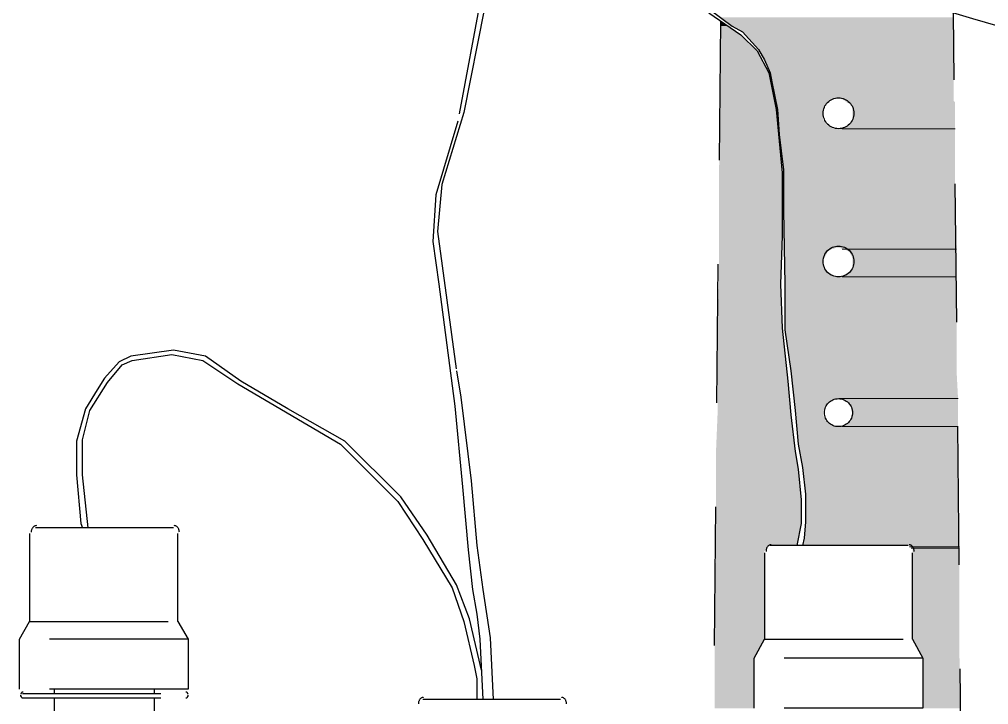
# Model space of a CAD drawing. Header units: metres. Extents: x 3162.2 to 3239.3, y 1435.1 to 1475.8.
# Drawn here: x 3177.587 to 3178.985, y 1467.491 to 1468.48 of the extents above; entities that cross this region are included whole.
import ezdxf

# ---------------------------------------------------------------- set-up
doc = ezdxf.new("R2010")
doc.units = ezdxf.units.M
doc.linetypes.add('CONTORNO_QUADRO_T', pattern=[0.35, 0.2, -0.15])
doc.layers.add('PDF29_Geometry', color=7, linetype='Continuous')
doc.layers.add('PDF29_Solid Fills', color=7, linetype='Continuous', true_color=0x939598)

msp = doc.modelspace()

# ---------------------------------------------------------------- linework, layer by layer
at = {"layer": 'PDF29_Geometry', "linetype": 'CONTORNO_QUADRO_T', "lineweight": 25}
for points in [[(3178.1898, 1469.4162), (3178.2681, 1469.2659), (3178.3168, 1469.0775), (3178.321, 1468.9251), (3178.3125, 1468.8235), (3178.2575, 1468.4933), (3178.2279, 1468.3452), (3178.1961, 1468.2414), (3178.1898, 1468.1737), (3178.2173, 1467.9726), (3178.2236, 1467.9345), (3178.2385, 1467.8139), (3178.2469, 1467.7207), (3178.2554, 1467.6572), (3178.266, 1467.5874), (3178.2702, 1467.4985)], [(3178.1728, 1469.4098), (3178.2279, 1469.3188), (3178.2617, 1469.2532), (3178.3062, 1469.0648), (3178.3168, 1468.9145), (3178.3041, 1468.8045), (3178.2829, 1468.6838), (3178.2575, 1468.5399), (3178.2194, 1468.3325), (3178.1877, 1468.2266), (3178.1834, 1468.1589), (3178.1919, 1468.0975), (3178.2152, 1467.9218), (3178.2258, 1467.8054), (3178.2342, 1467.7144), (3178.2406, 1467.6572), (3178.2469, 1467.6213), (3178.2512, 1467.5853), (3178.2554, 1467.4985)], [(3179.0618, 1468.451), (3178.9624, 1468.4806), (3178.8713, 1468.5081), (3178.8502, 1468.5145), (3178.8332, 1468.5293), (3178.7719, 1468.5738), (3178.7147, 1468.6436), (3178.6216, 1468.7516), (3178.6046, 1468.777), (3178.5792, 1468.8383), (3178.5327, 1468.9251), (3178.484, 1469.0055), (3178.4036, 1469.1198), (3178.2321, 1469.3357)], [(3178.5814, 1468.4891), (3178.6279, 1468.4573), (3178.6512, 1468.4341), (3178.6681, 1468.4023), (3178.6787, 1468.3494), (3178.6872, 1468.2584), (3178.6872, 1468.1674), (3178.6851, 1468.0975), (3178.6872, 1468.034), (3178.6957, 1467.9578), (3178.6999, 1467.9091), (3178.7062, 1467.8562), (3178.7105, 1467.8308), (3178.7147, 1467.7864), (3178.7147, 1467.7525), (3178.7084, 1467.7207)], [(3178.5835, 1468.4933), (3178.6152, 1468.47), (3178.63, 1468.4616), (3178.6533, 1468.4362), (3178.6618, 1468.4214), (3178.6703, 1468.4023), (3178.6724, 1468.3896), (3178.6808, 1468.3494), (3178.683, 1468.3134), (3178.6893, 1468.2626), (3178.6893, 1468.2033), (3178.6914, 1468.0975), (3178.6914, 1468.0319), (3178.6999, 1467.9726), (3178.7062, 1467.9155), (3178.7105, 1467.8668), (3178.7168, 1467.8329), (3178.7211, 1467.7948), (3178.7211, 1467.7546), (3178.7189, 1467.7313), (3178.7168, 1467.7207)], [(3178.9497, 1466.9926), (3178.9348, 1468.4891)], [(3178.5983, 1468.4764), (3178.5835, 1467.0413)], [(3178.2533, 1467.5408), (3178.2363, 1467.6149), (3178.2173, 1467.6636), (3178.175, 1467.7356), (3178.1369, 1467.7906), (3178.0564, 1467.871), (3177.9739, 1467.9176), (3177.9061, 1467.9578), (3177.8553, 1467.9938), (3177.8088, 1468.0023), (3177.7474, 1467.9938), (3177.7305, 1467.9853), (3177.7093, 1467.962), (3177.6987, 1467.9451), (3177.6818, 1467.9176), (3177.6691, 1467.871), (3177.6691, 1467.8223), (3177.6754, 1467.7525), (3177.6775, 1467.7461)], [(3177.686, 1467.7461), (3177.6775, 1467.8223), (3177.6775, 1467.8731), (3177.6881, 1467.9155), (3177.7135, 1467.9557), (3177.7347, 1467.9811), (3177.7495, 1467.9874), (3177.8067, 1467.9959), (3177.8511, 1467.9874), (3177.9019, 1467.9536), (3178.0501, 1467.8668), (3178.1326, 1467.7842), (3178.1686, 1467.7292), (3178.2109, 1467.6594), (3178.2279, 1467.6107), (3178.2427, 1467.5472), (3178.2469, 1467.5281), (3178.2469, 1467.4985)], [(3177.6013, 1467.7377), (3177.6013, 1467.6107), (3177.8151, 1467.6107), (3177.8151, 1467.7377)], [(3177.8088, 1467.7461), (3177.6098, 1467.7461)], [(3178.8692, 1467.7207), (3178.6703, 1467.7207)], [(3178.6618, 1467.7102), (3178.6618, 1467.5853), (3178.8756, 1467.5853), (3178.8756, 1467.7102)], [(3177.8151, 1467.6107), (3177.8299, 1467.5853), (3177.8299, 1467.5133), (3177.5865, 1467.5133), (3177.5865, 1467.5853), (3177.6013, 1467.6107)], [(3177.8299, 1467.5853), (3177.5865, 1467.5853)], [(3178.8756, 1467.5853), (3178.8904, 1467.5578), (3178.8904, 1467.4858), (3178.647, 1467.4858), (3178.647, 1467.5578), (3178.6618, 1467.5853)], [(3178.8904, 1467.5578), (3178.647, 1467.5578)], [(3177.6373, 1467.507), (3177.6373, 1467.5133)], [(3177.7813, 1467.507), (3177.7813, 1467.5133)], [(3177.5886, 1467.5027), (3177.5886, 1467.5048)], [(3177.5908, 1467.507), (3177.8257, 1467.507)], [(3177.5908, 1467.5006), (3177.8257, 1467.5006)], [(3177.6373, 1467.4413), (3177.6373, 1467.5006)], [(3177.7813, 1467.4413), (3177.7813, 1467.5006)], [(3177.8299, 1467.5027), (3177.8299, 1467.5048)], [(3178.3676, 1467.4985), (3178.1686, 1467.4985)]]:
    msp.add_lwpolyline(points, dxfattribs=at)
at = {"layer": 'PDF29_Geometry', "color": 252, "linetype": 'CONTORNO_QUADRO_T', "lineweight": 0, "true_color": 0x939598}
for points in [[(3178.937, 1468.3219), (3178.774, 1468.3219), (3178.937, 1468.3219)], [(3178.9391, 1468.1483), (3178.774, 1468.1483), (3178.9391, 1468.1483)], [(3178.9391, 1468.1081), (3178.774, 1468.1081), (3178.9391, 1468.1081)], [(3178.9412, 1467.9324), (3178.7697, 1467.9324), (3178.9412, 1467.9324)], [(3178.9412, 1467.8922), (3178.774, 1467.8922), (3178.9412, 1467.8922)], [(3178.9433, 1467.7186), (3178.8713, 1467.7186), (3178.9433, 1467.7186)], [(3178.9433, 1467.7165), (3178.8735, 1467.7165), (3178.9433, 1467.7165)]]:
    msp.add_lwpolyline(points, dxfattribs=at)
at = {"layer": 'PDF29_Geometry', "linetype": 'CONTORNO_QUADRO_T', "lineweight": 25}
for centre, radius in [((3178.7687, 1468.3441), 0.0222), ((3178.7687, 1468.1303), 0.0222), ((3178.7686, 1467.9122), 0.0202)]:
    msp.add_circle(centre, radius, dxfattribs=at)
for points in [[(3177.611, 1467.7492), (3177.6069, 1467.7492), (3177.6036, 1467.7449), (3177.6036, 1467.7396)], [(3177.8174, 1467.7396), (3177.8174, 1467.7449), (3177.8141, 1467.7492), (3177.81, 1467.7492)], [(3178.6715, 1467.7216), (3178.6674, 1467.7216), (3178.6641, 1467.7174), (3178.6641, 1467.7121)], [(3178.8779, 1467.7121), (3178.8779, 1467.7174), (3178.8746, 1467.7216), (3178.8705, 1467.7216)], [(3177.5918, 1467.5091), (3177.5901, 1467.5091), (3177.5886, 1467.5076), (3177.5886, 1467.5059)], [(3177.5886, 1467.5038), (3177.5886, 1467.5021), (3177.5901, 1467.5006), (3177.5918, 1467.5006)], [(3177.8299, 1467.5059), (3177.8299, 1467.5076), (3177.8285, 1467.5091), (3177.8268, 1467.5091)], [(3177.8268, 1467.5006), (3177.8285, 1467.5006), (3177.8299, 1467.5021), (3177.8299, 1467.5038)], [(3178.1698, 1467.5015), (3178.1657, 1467.5015), (3178.1624, 1467.4972), (3178.1624, 1467.492)], [(3178.3762, 1467.492), (3178.3762, 1467.4972), (3178.3729, 1467.5015), (3178.3688, 1467.5015)]]:
    msp.add_open_spline(points, degree=3, dxfattribs=at)
at = {"layer": 'PDF29_Solid Fills', "linetype": 'CONTORNO_QUADRO_T', "transparency": 33554559}
for points in [[(3178.9348, 1468.4827), (3178.5983, 1468.4827), (3178.9348, 1468.47)], [(3178.5983, 1468.4827), (3178.9348, 1468.47), (3178.6152, 1468.47)], [(3178.5983, 1468.4764), (3178.6089, 1468.47), (3178.5983, 1468.47)], [(3178.6089, 1468.47), (3178.5983, 1468.47), (3178.6279, 1468.4573)], [(3178.5983, 1468.47), (3178.6279, 1468.4573), (3178.5983, 1468.4573)], [(3178.9348, 1468.47), (3178.6152, 1468.47), (3178.9348, 1468.4616)], [(3178.6152, 1468.47), (3178.9348, 1468.4616), (3178.63, 1468.4616)], [(3178.9348, 1468.4616), (3178.63, 1468.4616), (3178.9348, 1468.4362)], [(3178.63, 1468.4616), (3178.9348, 1468.4362), (3178.6533, 1468.4362)], [(3178.6279, 1468.4573), (3178.5983, 1468.4573), (3178.6512, 1468.4341)], [(3178.5983, 1468.4573), (3178.6512, 1468.4341), (3178.5983, 1468.4341)], [(3178.6512, 1468.4341), (3178.5983, 1468.4341), (3178.6681, 1468.4023)], [(3178.5983, 1468.4341), (3178.6681, 1468.4023), (3178.5983, 1468.4023)], [(3178.9348, 1468.4362), (3178.6533, 1468.4362), (3178.9348, 1468.4214)], [(3178.6533, 1468.4362), (3178.9348, 1468.4214), (3178.6618, 1468.4214)], [(3178.9348, 1468.4214), (3178.6618, 1468.4214), (3178.9348, 1468.4023)], [(3178.6618, 1468.4214), (3178.9348, 1468.4023), (3178.6703, 1468.4023)], [(3178.6681, 1468.4023), (3178.5983, 1468.4023), (3178.6787, 1468.3494)], [(3178.5983, 1468.4023), (3178.6787, 1468.3494), (3178.5983, 1468.3494)], [(3178.9348, 1468.4023), (3178.6703, 1468.4023), (3178.9348, 1468.3896)], [(3178.6703, 1468.4023), (3178.9348, 1468.3896), (3178.6724, 1468.3896)], [(3178.9348, 1468.3896), (3178.6724, 1468.3896), (3178.9348, 1468.3663)], [(3178.6724, 1468.3896), (3178.9348, 1468.3663), (3178.6766, 1468.3663)], [(3178.7655, 1468.3663), (3178.6766, 1468.3663), (3178.7613, 1468.3642)], [(3178.6766, 1468.3663), (3178.7613, 1468.3642), (3178.6766, 1468.3642)], [(3178.7613, 1468.3642), (3178.6766, 1468.3642), (3178.757, 1468.3621)], [(3178.6766, 1468.3642), (3178.757, 1468.3621), (3178.6766, 1468.3621)], [(3178.9348, 1468.3663), (3178.7697, 1468.3663), (3178.9348, 1468.3642)], [(3178.7697, 1468.3663), (3178.9348, 1468.3642), (3178.774, 1468.3642)], [(3178.9348, 1468.3642), (3178.774, 1468.3642), (3178.9348, 1468.3621)], [(3178.774, 1468.3642), (3178.9348, 1468.3621), (3178.7782, 1468.3621)], [(3178.5983, 1468.3494), (3178.6872, 1468.2584), (3178.5962, 1468.2584)], [(3178.6787, 1468.3494), (3178.5983, 1468.3494), (3178.6872, 1468.2584)], [(3178.757, 1468.3621), (3178.6766, 1468.3621), (3178.7549, 1468.36)], [(3178.6766, 1468.3621), (3178.7549, 1468.36), (3178.6787, 1468.36)], [(3178.7549, 1468.36), (3178.6787, 1468.36), (3178.7507, 1468.3579)], [(3178.6787, 1468.36), (3178.7507, 1468.3579), (3178.6787, 1468.3579)], [(3178.7507, 1468.3579), (3178.6787, 1468.3579), (3178.7486, 1468.3557)], [(3178.6787, 1468.3579), (3178.7486, 1468.3557), (3178.6787, 1468.3557)], [(3178.7486, 1468.3557), (3178.6787, 1468.3557), (3178.7465, 1468.3515)], [(3178.6787, 1468.3557), (3178.7465, 1468.3515), (3178.6787, 1468.3515)], [(3178.7465, 1468.3515), (3178.6787, 1468.3515), (3178.7465, 1468.3494)], [(3178.6787, 1468.3515), (3178.7465, 1468.3494), (3178.6808, 1468.3494)], [(3178.7465, 1468.3494), (3178.6808, 1468.3494), (3178.7465, 1468.3473)], [(3178.6808, 1468.3494), (3178.7465, 1468.3473), (3178.6808, 1468.3473)], [(3178.9348, 1468.3621), (3178.7782, 1468.3621), (3178.937, 1468.36)], [(3178.7782, 1468.3621), (3178.937, 1468.36), (3178.7803, 1468.36)], [(3178.937, 1468.36), (3178.7803, 1468.36), (3178.937, 1468.3579)], [(3178.7803, 1468.36), (3178.937, 1468.3579), (3178.7846, 1468.3579)], [(3178.937, 1468.3579), (3178.7846, 1468.3579), (3178.937, 1468.3557)], [(3178.7846, 1468.3579), (3178.937, 1468.3557), (3178.7867, 1468.3557)], [(3178.937, 1468.3557), (3178.7867, 1468.3557), (3178.937, 1468.3515)], [(3178.7867, 1468.3557), (3178.937, 1468.3515), (3178.7888, 1468.3515)], [(3178.937, 1468.3515), (3178.7888, 1468.3515), (3178.937, 1468.3473)], [(3178.7888, 1468.3515), (3178.937, 1468.3473), (3178.7888, 1468.3473)], [(3178.7465, 1468.3473), (3178.6808, 1468.3473), (3178.7465, 1468.343)], [(3178.6808, 1468.3473), (3178.7465, 1468.343), (3178.6808, 1468.343)], [(3178.7465, 1468.343), (3178.6808, 1468.343), (3178.7465, 1468.3388)], [(3178.6808, 1468.343), (3178.7465, 1468.3388), (3178.6808, 1468.3388)], [(3178.7465, 1468.3388), (3178.6808, 1468.3388), (3178.7465, 1468.3346)], [(3178.6808, 1468.3388), (3178.7465, 1468.3346), (3178.6808, 1468.3346)], [(3178.937, 1468.3473), (3178.7888, 1468.3473), (3178.937, 1468.343)], [(3178.7888, 1468.3473), (3178.937, 1468.343), (3178.7888, 1468.343)], [(3178.937, 1468.343), (3178.7888, 1468.343), (3178.937, 1468.3388)], [(3178.7888, 1468.343), (3178.937, 1468.3388), (3178.7888, 1468.3388)], [(3178.937, 1468.3388), (3178.7888, 1468.3388), (3178.937, 1468.3346)], [(3178.7888, 1468.3388), (3178.937, 1468.3346), (3178.7888, 1468.3346)], [(3178.7465, 1468.3346), (3178.6808, 1468.3346), (3178.7486, 1468.3325)], [(3178.6808, 1468.3346), (3178.7486, 1468.3325), (3178.6808, 1468.3325)], [(3178.7486, 1468.3325), (3178.6808, 1468.3325), (3178.7507, 1468.3282)], [(3178.6808, 1468.3325), (3178.7507, 1468.3282), (3178.683, 1468.3282)], [(3178.7507, 1468.3282), (3178.683, 1468.3282), (3178.7549, 1468.3261)], [(3178.683, 1468.3282), (3178.7549, 1468.3261), (3178.683, 1468.3261)], [(3178.7549, 1468.3261), (3178.683, 1468.3261), (3178.757, 1468.324)], [(3178.683, 1468.3261), (3178.757, 1468.324), (3178.683, 1468.324)], [(3178.757, 1468.324), (3178.683, 1468.324), (3178.7613, 1468.3219)], [(3178.683, 1468.324), (3178.7613, 1468.3219), (3178.683, 1468.3219)], [(3178.7655, 1468.3219), (3178.7655, 1468.3219), (3178.683, 1468.3219)], [(3178.7655, 1468.3219), (3178.683, 1468.3219), (3178.7613, 1468.3219)], [(3178.937, 1468.3219), (3178.683, 1468.3219), (3178.937, 1468.3134)], [(3178.683, 1468.3219), (3178.937, 1468.3134), (3178.683, 1468.3134)], [(3178.774, 1468.3219), (3178.937, 1468.3219), (3178.7697, 1468.3219)], [(3178.7782, 1468.324), (3178.937, 1468.3219), (3178.774, 1468.3219)], [(3178.7803, 1468.3261), (3178.937, 1468.324), (3178.7782, 1468.324)], [(3178.937, 1468.324), (3178.7782, 1468.324), (3178.937, 1468.3219)], [(3178.7846, 1468.3282), (3178.937, 1468.3261), (3178.7803, 1468.3261)], [(3178.937, 1468.3261), (3178.7803, 1468.3261), (3178.937, 1468.324)], [(3178.7867, 1468.3325), (3178.937, 1468.3282), (3178.7846, 1468.3282)], [(3178.937, 1468.3282), (3178.7846, 1468.3282), (3178.937, 1468.3261)], [(3178.7888, 1468.3346), (3178.937, 1468.3325), (3178.7867, 1468.3325)], [(3178.937, 1468.3325), (3178.7867, 1468.3325), (3178.937, 1468.3282)], [(3178.937, 1468.3346), (3178.7888, 1468.3346), (3178.937, 1468.3325)], [(3178.937, 1468.3134), (3178.683, 1468.3134), (3178.937, 1468.2626)], [(3178.683, 1468.3134), (3178.937, 1468.2626), (3178.6893, 1468.2626)], [(3178.6872, 1468.2584), (3178.5962, 1468.2584), (3178.6872, 1468.1674)], [(3178.5962, 1468.2584), (3178.6872, 1468.1674), (3178.5962, 1468.1674)], [(3178.937, 1468.2626), (3178.6893, 1468.2626), (3178.937, 1468.2033)], [(3178.6893, 1468.2626), (3178.937, 1468.2033), (3178.6893, 1468.2033)], [(3178.937, 1468.2033), (3178.6893, 1468.2033), (3178.9391, 1468.1504)], [(3178.6893, 1468.2033), (3178.9391, 1468.1504), (3178.6914, 1468.1504)], [(3178.6872, 1468.1674), (3178.5962, 1468.1674), (3178.6851, 1468.0975)], [(3178.5962, 1468.1674), (3178.6851, 1468.0975), (3178.5962, 1468.0975)], [(3178.7655, 1468.1504), (3178.6914, 1468.1504), (3178.7613, 1468.1483)], [(3178.6914, 1468.1504), (3178.7613, 1468.1483), (3178.6914, 1468.1483)], [(3178.7592, 1468.1483), (3178.7592, 1468.1483), (3178.6914, 1468.1483)], [(3178.7592, 1468.1483), (3178.6914, 1468.1483), (3178.7613, 1468.1483)], [(3178.7592, 1468.1483), (3178.6914, 1468.1483), (3178.7549, 1468.1462)], [(3178.6914, 1468.1483), (3178.7549, 1468.1462), (3178.6914, 1468.1462)], [(3178.7549, 1468.1462), (3178.6914, 1468.1462), (3178.7528, 1468.1441)], [(3178.6914, 1468.1462), (3178.7528, 1468.1441), (3178.6914, 1468.1441)], [(3178.7528, 1468.1441), (3178.6914, 1468.1441), (3178.7507, 1468.1398)], [(3178.6914, 1468.1441), (3178.7507, 1468.1398), (3178.6914, 1468.1398)], [(3178.7507, 1468.1398), (3178.6914, 1468.1398), (3178.7486, 1468.1356)], [(3178.6914, 1468.1398), (3178.7486, 1468.1356), (3178.6914, 1468.1356)], [(3178.9391, 1468.1504), (3178.7697, 1468.1504), (3178.9391, 1468.1483)], [(3178.7697, 1468.1504), (3178.9391, 1468.1483), (3178.774, 1468.1483)], [(3178.774, 1468.1483), (3178.9391, 1468.1483), (3178.7782, 1468.1483)], [(3178.9391, 1468.1483), (3178.7782, 1468.1483), (3178.9391, 1468.1462)], [(3178.7782, 1468.1483), (3178.9391, 1468.1462), (3178.7803, 1468.1462)], [(3178.9391, 1468.1462), (3178.7803, 1468.1462), (3178.9391, 1468.1441)], [(3178.7803, 1468.1462), (3178.9391, 1468.1441), (3178.7846, 1468.1441)], [(3178.9391, 1468.1441), (3178.7846, 1468.1441), (3178.9391, 1468.1398)], [(3178.7846, 1468.1441), (3178.9391, 1468.1398), (3178.7867, 1468.1398)], [(3178.9391, 1468.1398), (3178.7867, 1468.1398), (3178.9391, 1468.1356)], [(3178.7867, 1468.1398), (3178.9391, 1468.1356), (3178.7888, 1468.1356)], [(3178.7486, 1468.1356), (3178.6914, 1468.1356), (3178.7465, 1468.1335)], [(3178.6914, 1468.1356), (3178.7465, 1468.1335), (3178.6914, 1468.1335)], [(3178.7465, 1468.1335), (3178.6914, 1468.1335), (3178.7465, 1468.1293)], [(3178.6914, 1468.1335), (3178.7465, 1468.1293), (3178.6914, 1468.1293)], [(3178.7465, 1468.1293), (3178.6914, 1468.1293), (3178.7465, 1468.125)], [(3178.6914, 1468.1293), (3178.7465, 1468.125), (3178.6914, 1468.125)], [(3178.9391, 1468.1356), (3178.7888, 1468.1356), (3178.9391, 1468.1335)], [(3178.7888, 1468.1356), (3178.9391, 1468.1335), (3178.7888, 1468.1335)], [(3178.9391, 1468.1335), (3178.7888, 1468.1335), (3178.9391, 1468.1293)], [(3178.7888, 1468.1335), (3178.9391, 1468.1293), (3178.7888, 1468.1293)], [(3178.9391, 1468.1293), (3178.7888, 1468.1293), (3178.9391, 1468.125)], [(3178.7888, 1468.1293), (3178.9391, 1468.125), (3178.7888, 1468.125)], [(3178.7465, 1468.125), (3178.6914, 1468.125), (3178.7486, 1468.1208)], [(3178.6914, 1468.125), (3178.7486, 1468.1208), (3178.6914, 1468.1208)], [(3178.7486, 1468.1208), (3178.6914, 1468.1208), (3178.7507, 1468.1166)], [(3178.6914, 1468.1208), (3178.7507, 1468.1166), (3178.6914, 1468.1166)], [(3178.7507, 1468.1166), (3178.6914, 1468.1166), (3178.7528, 1468.1144)], [(3178.6914, 1468.1166), (3178.7528, 1468.1144), (3178.6914, 1468.1144)], [(3178.7528, 1468.1144), (3178.6914, 1468.1144), (3178.7549, 1468.1123)], [(3178.6914, 1468.1144), (3178.7549, 1468.1123), (3178.6914, 1468.1123)], [(3178.7549, 1468.1123), (3178.6914, 1468.1123), (3178.7592, 1468.1102)], [(3178.6914, 1468.1123), (3178.7592, 1468.1102), (3178.6914, 1468.1102)], [(3178.7803, 1468.1123), (3178.9391, 1468.1102), (3178.7782, 1468.1102)], [(3178.7846, 1468.1144), (3178.9391, 1468.1123), (3178.7803, 1468.1123)], [(3178.9391, 1468.1123), (3178.7803, 1468.1123), (3178.9391, 1468.1102)], [(3178.7867, 1468.1166), (3178.9391, 1468.1144), (3178.7846, 1468.1144)], [(3178.9391, 1468.1144), (3178.7846, 1468.1144), (3178.9391, 1468.1123)], [(3178.7888, 1468.1208), (3178.9391, 1468.1166), (3178.7867, 1468.1166)], [(3178.9391, 1468.1166), (3178.7867, 1468.1166), (3178.9391, 1468.1144)], [(3178.9391, 1468.125), (3178.7888, 1468.125), (3178.9391, 1468.1208)], [(3178.7888, 1468.125), (3178.9391, 1468.1208), (3178.7888, 1468.1208)], [(3178.9391, 1468.1208), (3178.7888, 1468.1208), (3178.9391, 1468.1166)], [(3178.5962, 1468.0975), (3178.6872, 1468.034), (3178.5941, 1468.034)], [(3178.6851, 1468.0975), (3178.5962, 1468.0975), (3178.6872, 1468.034)], [(3178.7592, 1468.1102), (3178.6914, 1468.1102), (3178.7613, 1468.1081)], [(3178.6914, 1468.1102), (3178.7613, 1468.1081), (3178.6914, 1468.1081)], [(3178.7655, 1468.1081), (3178.7655, 1468.1081), (3178.6914, 1468.1081)], [(3178.7655, 1468.1081), (3178.6914, 1468.1081), (3178.7613, 1468.1081)], [(3178.9391, 1468.1081), (3178.6914, 1468.1081), (3178.9391, 1468.0975)], [(3178.6914, 1468.1081), (3178.9391, 1468.0975), (3178.6914, 1468.0975)], [(3178.9391, 1468.0975), (3178.6914, 1468.0975), (3178.9391, 1468.0319)], [(3178.6914, 1468.0975), (3178.9391, 1468.0319), (3178.6914, 1468.0319)], [(3178.774, 1468.1081), (3178.9391, 1468.1081), (3178.7697, 1468.1081)], [(3178.7782, 1468.1102), (3178.9391, 1468.1081), (3178.774, 1468.1081)], [(3178.9391, 1468.1102), (3178.7782, 1468.1102), (3178.9391, 1468.1081)], [(3178.6872, 1468.034), (3178.5941, 1468.034), (3178.6957, 1467.9578)], [(3178.5941, 1468.034), (3178.6957, 1467.9578), (3178.5941, 1467.9578)], [(3178.9391, 1468.0319), (3178.6914, 1468.0319), (3178.9391, 1467.9726)], [(3178.6914, 1468.0319), (3178.9391, 1467.9726), (3178.6999, 1467.9726)], [(3178.9391, 1467.9726), (3178.6999, 1467.9726), (3178.9412, 1467.9324)], [(3178.6999, 1467.9726), (3178.9412, 1467.9324), (3178.7041, 1467.9324)], [(3178.6957, 1467.9578), (3178.5941, 1467.9578), (3178.6999, 1467.9091)], [(3178.5941, 1467.9578), (3178.6999, 1467.9091), (3178.5941, 1467.9091)], [(3178.7613, 1467.9324), (3178.7613, 1467.9324), (3178.7041, 1467.9324)], [(3178.7613, 1467.9324), (3178.7041, 1467.9324), (3178.7655, 1467.9324)], [(3178.7613, 1467.9324), (3178.7041, 1467.9324), (3178.7592, 1467.9303)], [(3178.7041, 1467.9324), (3178.7592, 1467.9303), (3178.7041, 1467.9303)], [(3178.7592, 1467.9303), (3178.7041, 1467.9303), (3178.7549, 1467.9282)], [(3178.7041, 1467.9303), (3178.7549, 1467.9282), (3178.7041, 1467.9282)], [(3178.7697, 1467.9324), (3178.9412, 1467.9324), (3178.774, 1467.9324)], [(3178.9412, 1467.9324), (3178.774, 1467.9324), (3178.9412, 1467.9303)], [(3178.774, 1467.9324), (3178.9412, 1467.9303), (3178.7761, 1467.9303)], [(3178.9412, 1467.9303), (3178.7761, 1467.9303), (3178.9412, 1467.9282)], [(3178.7761, 1467.9303), (3178.9412, 1467.9282), (3178.7803, 1467.9282)], [(3178.7549, 1467.9282), (3178.7041, 1467.9282), (3178.7528, 1467.9261)], [(3178.7041, 1467.9282), (3178.7528, 1467.9261), (3178.7062, 1467.9261)], [(3178.7528, 1467.9261), (3178.7062, 1467.9261), (3178.7507, 1467.9218)], [(3178.7062, 1467.9261), (3178.7507, 1467.9218), (3178.7062, 1467.9218)], [(3178.7507, 1467.9218), (3178.7062, 1467.9218), (3178.7486, 1467.9197)], [(3178.7062, 1467.9218), (3178.7486, 1467.9197), (3178.7062, 1467.9197)], [(3178.7486, 1467.9197), (3178.7062, 1467.9197), (3178.7486, 1467.9155)], [(3178.7062, 1467.9197), (3178.7486, 1467.9155), (3178.7062, 1467.9155)], [(3178.7465, 1467.9155), (3178.7465, 1467.9155), (3178.7062, 1467.9155)], [(3178.7465, 1467.9155), (3178.7062, 1467.9155), (3178.7486, 1467.9155)], [(3178.7465, 1467.9155), (3178.7062, 1467.9155), (3178.7465, 1467.9112)], [(3178.7062, 1467.9155), (3178.7465, 1467.9112), (3178.7062, 1467.9112)], [(3178.9412, 1467.9282), (3178.7803, 1467.9282), (3178.9412, 1467.9261)], [(3178.7803, 1467.9282), (3178.9412, 1467.9261), (3178.7824, 1467.9261)], [(3178.9412, 1467.9261), (3178.7824, 1467.9261), (3178.9412, 1467.9218)], [(3178.7824, 1467.9261), (3178.9412, 1467.9218), (3178.7846, 1467.9218)], [(3178.9412, 1467.9218), (3178.7846, 1467.9218), (3178.9412, 1467.9197)], [(3178.7846, 1467.9218), (3178.9412, 1467.9197), (3178.7867, 1467.9197)], [(3178.9412, 1467.9197), (3178.7867, 1467.9197), (3178.9412, 1467.9155)], [(3178.7867, 1467.9197), (3178.9412, 1467.9155), (3178.7867, 1467.9155)], [(3178.9412, 1467.9155), (3178.7867, 1467.9155), (3178.9412, 1467.9112)], [(3178.7867, 1467.9155), (3178.9412, 1467.9112), (3178.7888, 1467.9112)], [(3178.5941, 1467.9091), (3178.7062, 1467.8562), (3178.5919, 1467.8562)], [(3178.6999, 1467.9091), (3178.5941, 1467.9091), (3178.7062, 1467.8562)], [(3178.7465, 1467.9112), (3178.7062, 1467.9112), (3178.7465, 1467.9091)], [(3178.7062, 1467.9112), (3178.7465, 1467.9091), (3178.7084, 1467.9091)], [(3178.7465, 1467.9091), (3178.7084, 1467.9091), (3178.7486, 1467.9049)], [(3178.7084, 1467.9091), (3178.7486, 1467.9049), (3178.7084, 1467.9049)], [(3178.7486, 1467.9049), (3178.7084, 1467.9049), (3178.7507, 1467.9007)], [(3178.7084, 1467.9049), (3178.7507, 1467.9007), (3178.7084, 1467.9007)], [(3178.7867, 1467.9049), (3178.9412, 1467.9007), (3178.7846, 1467.9007)], [(3178.7888, 1467.9112), (3178.9412, 1467.9091), (3178.7867, 1467.9091)], [(3178.9412, 1467.9091), (3178.7867, 1467.9091), (3178.9412, 1467.9049)], [(3178.7867, 1467.9091), (3178.9412, 1467.9049), (3178.7867, 1467.9049)], [(3178.9412, 1467.9049), (3178.7867, 1467.9049), (3178.9412, 1467.9007)], [(3178.9412, 1467.9112), (3178.7888, 1467.9112), (3178.9412, 1467.9091)], [(3178.7507, 1467.9007), (3178.7084, 1467.9007), (3178.7528, 1467.8985)], [(3178.7084, 1467.9007), (3178.7528, 1467.8985), (3178.7084, 1467.8985)], [(3178.7528, 1467.8985), (3178.7084, 1467.8985), (3178.7549, 1467.8964)], [(3178.7084, 1467.8985), (3178.7549, 1467.8964), (3178.7084, 1467.8964)], [(3178.7549, 1467.8964), (3178.7084, 1467.8964), (3178.7592, 1467.8943)], [(3178.7084, 1467.8964), (3178.7592, 1467.8943), (3178.7084, 1467.8943)], [(3178.7592, 1467.8943), (3178.7084, 1467.8943), (3178.7613, 1467.8922)], [(3178.7084, 1467.8943), (3178.7613, 1467.8922), (3178.7084, 1467.8922)], [(3178.7655, 1467.8922), (3178.7655, 1467.8922), (3178.7084, 1467.8922)], [(3178.7655, 1467.8922), (3178.7084, 1467.8922), (3178.7613, 1467.8922)], [(3178.9412, 1467.8922), (3178.7084, 1467.8922), (3178.9412, 1467.8668)], [(3178.7084, 1467.8922), (3178.9412, 1467.8668), (3178.7105, 1467.8668)], [(3178.774, 1467.8922), (3178.9412, 1467.8922), (3178.7697, 1467.8922)], [(3178.7761, 1467.8943), (3178.9412, 1467.8922), (3178.774, 1467.8922)], [(3178.7803, 1467.8964), (3178.9412, 1467.8943), (3178.7761, 1467.8943)], [(3178.9412, 1467.8943), (3178.7761, 1467.8943), (3178.9412, 1467.8922)], [(3178.7824, 1467.8985), (3178.9412, 1467.8964), (3178.7803, 1467.8964)], [(3178.9412, 1467.8964), (3178.7803, 1467.8964), (3178.9412, 1467.8943)], [(3178.7846, 1467.9007), (3178.9412, 1467.8985), (3178.7824, 1467.8985)], [(3178.9412, 1467.8985), (3178.7824, 1467.8985), (3178.9412, 1467.8964)], [(3178.9412, 1467.9007), (3178.7846, 1467.9007), (3178.9412, 1467.8985)], [(3178.9412, 1467.8668), (3178.7105, 1467.8668), (3178.9412, 1467.8329)], [(3178.7105, 1467.8668), (3178.9412, 1467.8329), (3178.7168, 1467.8329)], [(3178.7062, 1467.8562), (3178.5919, 1467.8562), (3178.7105, 1467.8308)], [(3178.5919, 1467.8562), (3178.7105, 1467.8308), (3178.5919, 1467.8308)], [(3178.9412, 1467.8329), (3178.7168, 1467.8329), (3178.9412, 1467.7948)], [(3178.7168, 1467.8329), (3178.9412, 1467.7948), (3178.7211, 1467.7948)], [(3178.7105, 1467.8308), (3178.5919, 1467.8308), (3178.7147, 1467.7864)], [(3178.5919, 1467.8308), (3178.7147, 1467.7864), (3178.5919, 1467.7864)], [(3178.9412, 1467.7948), (3178.7211, 1467.7948), (3178.9412, 1467.7546)], [(3178.7211, 1467.7948), (3178.9412, 1467.7546), (3178.7211, 1467.7546)], [(3178.7147, 1467.7864), (3178.5919, 1467.7864), (3178.7147, 1467.7525)], [(3178.5919, 1467.7864), (3178.7147, 1467.7525), (3178.5919, 1467.7525)], [(3178.7147, 1467.7525), (3178.5919, 1467.7525), (3178.7084, 1467.7207)], [(3178.5919, 1467.7525), (3178.7084, 1467.7207), (3178.5919, 1467.7207)], [(3178.7211, 1467.7546), (3178.9433, 1467.7313), (3178.7189, 1467.7313)], [(3178.9412, 1467.7546), (3178.7211, 1467.7546), (3178.9433, 1467.7313)], [(3178.6681, 1467.7207), (3178.6681, 1467.7207), (3178.5919, 1467.7207)], [(3178.6681, 1467.7207), (3178.5919, 1467.7207), (3178.6703, 1467.7207)], [(3178.6681, 1467.7207), (3178.5919, 1467.7207), (3178.6681, 1467.7186)], [(3178.5919, 1467.7207), (3178.6681, 1467.7186), (3178.5919, 1467.7186)], [(3178.7189, 1467.7313), (3178.9433, 1467.7207), (3178.7168, 1467.7207)], [(3178.9433, 1467.7313), (3178.7189, 1467.7313), (3178.9433, 1467.7207)], [(3178.8692, 1467.7207), (3178.9433, 1467.7207), (3178.9433, 1467.7207)], [(3178.9433, 1467.7207), (3178.9433, 1467.7207), (3178.8692, 1467.7207)], [(3178.9433, 1467.7207), (3178.8692, 1467.7207), (3178.9433, 1467.7186)], [(3178.8692, 1467.7207), (3178.9433, 1467.7186), (3178.8713, 1467.7186)], [(3178.5919, 1467.7102), (3178.6618, 1467.5853), (3178.5898, 1467.5853)], [(3178.666, 1467.7186), (3178.666, 1467.7186), (3178.5919, 1467.7186)], [(3178.666, 1467.7186), (3178.5919, 1467.7186), (3178.6681, 1467.7186)], [(3178.5919, 1467.7186), (3178.666, 1467.7186), (3178.666, 1467.7186)], [(3178.666, 1467.7186), (3178.666, 1467.7186), (3178.5919, 1467.7186)], [(3178.666, 1467.7186), (3178.5919, 1467.7186), (3178.6639, 1467.7165)], [(3178.5919, 1467.7186), (3178.6639, 1467.7165), (3178.5919, 1467.7165)], [(3178.5919, 1467.7165), (3178.6639, 1467.7165), (3178.6639, 1467.7165)], [(3178.6639, 1467.7165), (3178.6639, 1467.7165), (3178.5919, 1467.7165)], [(3178.6639, 1467.7165), (3178.5919, 1467.7165), (3178.6639, 1467.7144)], [(3178.5919, 1467.7165), (3178.6639, 1467.7144), (3178.5919, 1467.7144)], [(3178.6639, 1467.7144), (3178.5919, 1467.7144), (3178.6618, 1467.7123)], [(3178.5919, 1467.7144), (3178.6618, 1467.7123), (3178.5919, 1467.7123)], [(3178.6618, 1467.7123), (3178.5919, 1467.7123), (3178.6618, 1467.7102)], [(3178.5919, 1467.7123), (3178.6618, 1467.7102), (3178.5919, 1467.7102)], [(3178.6618, 1467.7102), (3178.5919, 1467.7102), (3178.6618, 1467.5853)], [(3178.8713, 1467.7186), (3178.9433, 1467.7186), (3178.8735, 1467.7186)], [(3178.8735, 1467.7186), (3178.9433, 1467.7186), (3178.9433, 1467.7186)], [(3178.9433, 1467.7186), (3178.9433, 1467.7186), (3178.8735, 1467.7186)], [(3178.9433, 1467.7186), (3178.8735, 1467.7186), (3178.9433, 1467.7165)], [(3178.8735, 1467.7186), (3178.9433, 1467.7165), (3178.8735, 1467.7165)], [(3178.8735, 1467.7165), (3178.9433, 1467.7165), (3178.8756, 1467.7165)], [(3178.9433, 1467.7165), (3178.8756, 1467.7165), (3178.9433, 1467.7144)], [(3178.8756, 1467.7165), (3178.9433, 1467.7144), (3178.8756, 1467.7144)], [(3178.9433, 1467.7144), (3178.8756, 1467.7144), (3178.9433, 1467.7123)], [(3178.8756, 1467.7144), (3178.9433, 1467.7123), (3178.8756, 1467.7123)], [(3178.9433, 1467.7123), (3178.8756, 1467.7123), (3178.9433, 1467.7102)], [(3178.8756, 1467.7123), (3178.9433, 1467.7102), (3178.8756, 1467.7102)], [(3178.9433, 1467.7102), (3178.8756, 1467.7102), (3178.9433, 1467.5853)], [(3178.8756, 1467.7102), (3178.9433, 1467.5853), (3178.8756, 1467.5853)], [(3178.6618, 1467.5853), (3178.5898, 1467.5853), (3178.647, 1467.5578)], [(3178.5898, 1467.5853), (3178.647, 1467.5578), (3178.5898, 1467.5578)], [(3178.9433, 1467.5853), (3178.8756, 1467.5853), (3178.9433, 1467.5578)], [(3178.8756, 1467.5853), (3178.9433, 1467.5578), (3178.8904, 1467.5578)], [(3178.647, 1467.5578), (3178.5898, 1467.5578), (3178.647, 1467.4858)], [(3178.5898, 1467.5578), (3178.647, 1467.4858), (3178.5898, 1467.4858)], [(3178.9433, 1467.5578), (3178.8904, 1467.5578), (3178.9454, 1467.4858)], [(3178.8904, 1467.5578), (3178.9454, 1467.4858), (3178.8904, 1467.4858)]]:
    msp.add_solid(points, dxfattribs=at)

doc.saveas('drawing.dxf')
